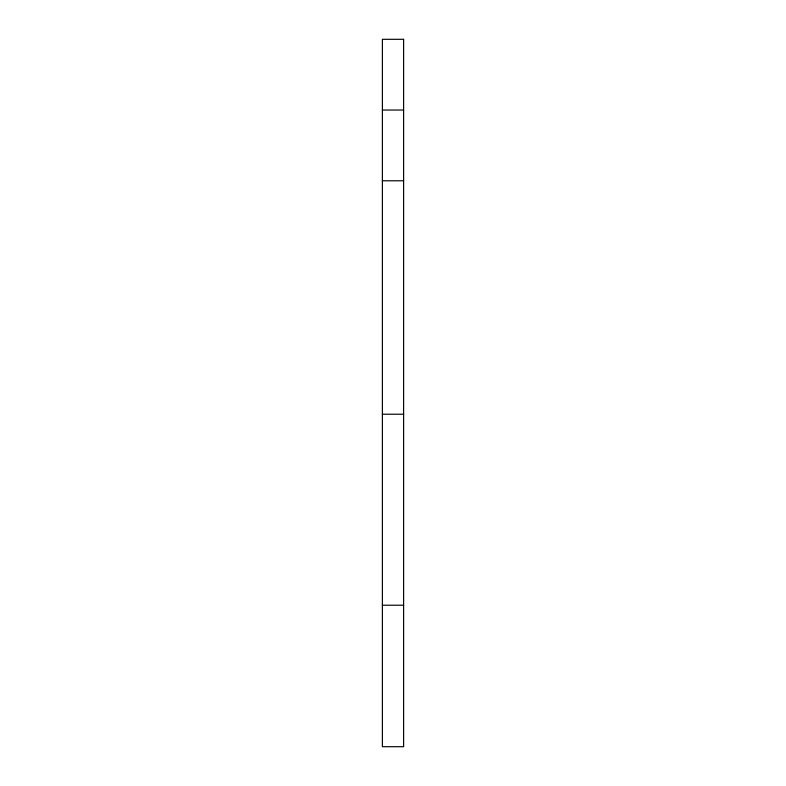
<?xml version="1.0" encoding="UTF-8"?>
<svg xmlns="http://www.w3.org/2000/svg" width="786" height="786" viewBox="0 0 786 786"><rect width="100%" height="100%" fill="white"/><g stroke="black" fill="none" stroke-linecap="round" stroke-linejoin="round"><path stroke-width="1.18" d="M382.389 110.04L403.611 110.04M382.389 180.78L403.611 180.78M382.389 414.222L403.611 414.222M382.389 605.22L403.611 605.22M403.611 39.3L382.389 39.3L382.389 746.7L403.611 746.7L403.611 39.3"/></g></svg>
